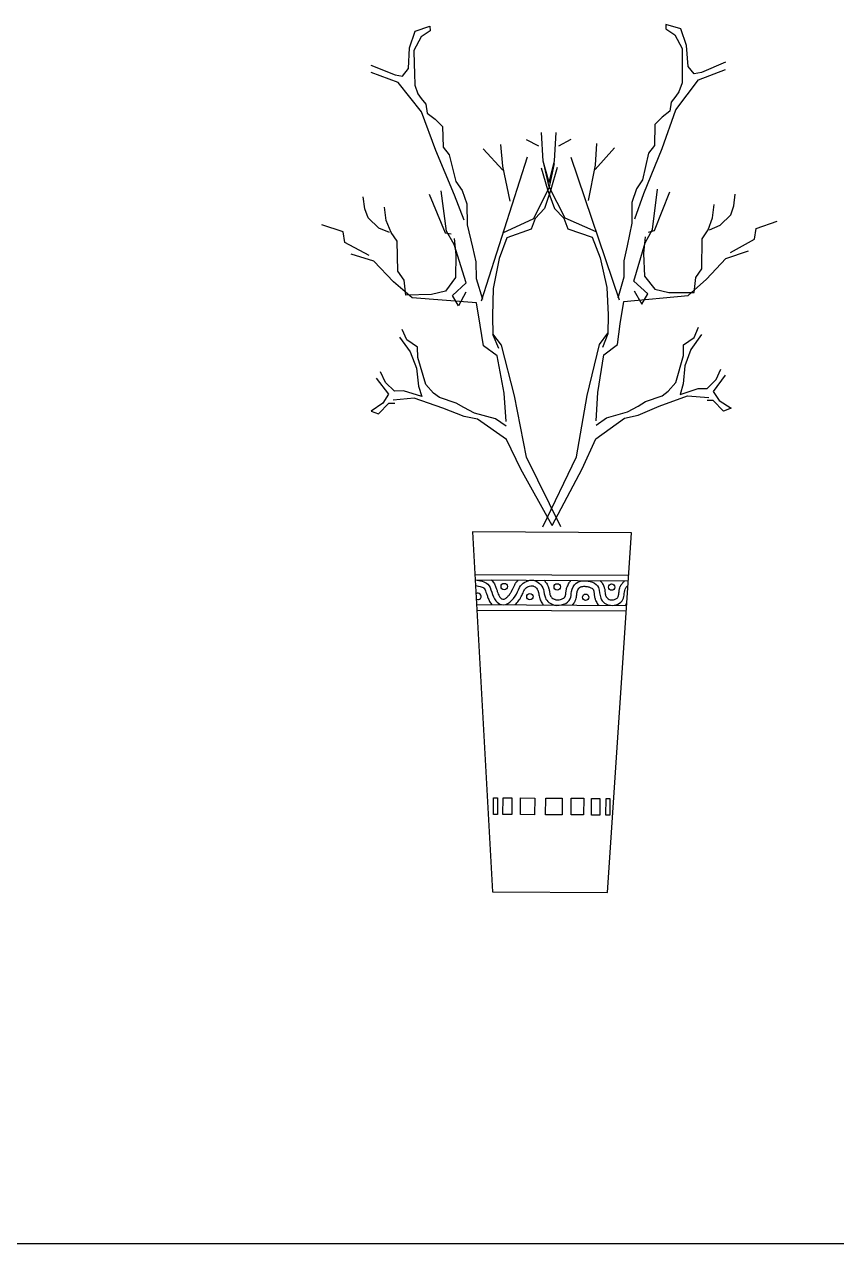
# Model space of a CAD drawing. Header units: millimetres. Extents: x 22565 to 38821, y 15578 to 26720.
# Drawn here: x 24777 to 25514, y 23124 to 24231 of the extents above; entities that cross this region are included whole.
import ezdxf

# ---------------------------------------------------------------- set-up
doc = ezdxf.new("R2010")
doc.units = ezdxf.units.MM
doc.layers.add('www.cad-blocks.net', color=7, linetype='Continuous')

# ---------------------------------------------------------------- blocks, each defined once
blk = doc.blocks.new('A$C2EE254B3')
for p, q in [((84.6, 782.2), (98.1, 786.6)), ((98.1, 786.6), (98.2, 782.5)), ((312.2, 788.3), (312.2, 784.3)), ((325.8, 784.2), (312.2, 788.3)), ((79.5, 767.1), (84.6, 782.2)), ((90.1, 776.9), (83.6, 764.5)), ((98.2, 782.5), (90.1, 776.9)), ((312.2, 784.3), (320.3, 778.8)), ((320.3, 778.8), (327, 766.5)), ((331.1, 769.2), (325.8, 784.2)), ((78.5, 748.1), (79.5, 767.1)), ((83.6, 764.5), (83.9, 752.3)), ((327, 766.5), (327, 754.3)), ((332.4, 750.2), (331.1, 769.2)), ((327, 754.3), (326.9, 746.1)), ((366.4, 754), (344.6, 744.6)), ((44.4, 751.4), (66.4, 742.4)), ((69.3, 735.6), (44.6, 744.6)), ((66.4, 742.4), (73.2, 741.2)), ((73.2, 741.2), (78.5, 748.1)), ((83.9, 752.3), (84, 744.1)), ((84, 744.1), (84.3, 733.2)), ((326.9, 746.1), (326.9, 735.2)), ((337.8, 743.3), (332.4, 750.2)), ((344.6, 744.6), (337.8, 743.3)), ((341.8, 737.9), (366.4, 747.2)), ((90.3, 708.9), (69.3, 735.6)), ((84.3, 733.2), (87.2, 725.1)), ((321.3, 710.8), (341.8, 737.9)), ((326.9, 735.2), (324.1, 727.1)), ((87.2, 725.1), (90, 721.1)), ((90, 721.1), (94.2, 715.8)), ((321.3, 723), (317.2, 717.6)), ((324.1, 727.1), (321.3, 723)), ((103.3, 673.8), (90.3, 708.9)), ((94.2, 715.8), (95.7, 707.6)), ((308.8, 675.5), (321.3, 710.8)), ((315.8, 709.5), (309, 704.1)), ((317.2, 717.6), (315.8, 709.5)), ((95.7, 707.6), (102.7, 702.4)), ((102.7, 702.4), (109.6, 695.7)), ((309, 704.1), (302.1, 697.3)), ((109.6, 695.7), (110, 676.7)), ((201, 664.2), (199.2, 690.1)), ((211.2, 664.3), (212.6, 690.2)), ((302.1, 697.3), (302, 678.3)), ((110, 676.7), (115.6, 670)), ((164.2, 656), (146.5, 675.4)), ((164.1, 659.7), (162.4, 679.4)), ((197, 677.7), (185.8, 683.6)), ((215, 677.9), (226.2, 684)), ((248.2, 656.7), (265.6, 676.3)), ((248.3, 660.4), (249.6, 680.1)), ((292.3, 634.8), (308.8, 675.5)), ((302, 678.3), (296.6, 671.5)), ((120.5, 633.4), (103.3, 673.8)), ((115.6, 670), (121.6, 645.7)), ((186.2, 667.6), (144.6, 537.1)), ((206.4, 644.6), (201, 664.2)), ((206.2, 644.6), (211.2, 664.3)), ((226.1, 667.9), (269.8, 538.1)), ((296.6, 671.5), (291, 647.1)), ((171, 627.8), (164.1, 659.7)), ((198.9, 658.2), (204.9, 638.4)), ((206.2, 640.9), (201.4, 661.9)), ((206.5, 640.9), (211, 662)), ((213.5, 658.3), (207.8, 638.5)), ((241.9, 628.4), (248.3, 660.4)), ((121.6, 645.7), (127.2, 637.6)), ((291, 647.1), (285.5, 638.9)), ((39.1, 620.7), (37.5, 631.6)), ((97.4, 634.2), (111.8, 599.2)), ((113.1, 600.6), (108.2, 637.2)), ((129.2, 610.5), (120.5, 633.4)), ((127.2, 637.6), (131.6, 625.5)), ((192.3, 612.2), (206.5, 640.9)), ((207.8, 638.5), (202, 621.1)), ((204.9, 638.4), (211, 621.1)), ((220.8, 612.4), (206.2, 640.9)), ((285.5, 638.9), (281.3, 626.7)), ((284, 611.7), (292.3, 634.8)), ((300.2, 602.1), (304.5, 638.8)), ((315.4, 636), (301.6, 600.8)), ((373.8, 623.5), (375.3, 634.3)), ((42.1, 612.6), (39.1, 620.7)), ((58.4, 610.3), (56.8, 622.5)), ((131.6, 625.5), (132, 606.4)), ((202, 621.1), (193.6, 612.2)), ((211, 621.1), (219.6, 612.4)), ((281.3, 626.7), (281.2, 607.7)), ((354.7, 612.7), (356.2, 624.9)), ((371.1, 615.3), (373.8, 623.5)), ((51.8, 603.3), (42.1, 612.6)), ((62.8, 599.5), (58.4, 610.3)), ((164.2, 599.2), (192.3, 612.2)), ((193.6, 612.2), (190.1, 602.3)), ((219.6, 612.4), (223.2, 602.6)), ((249.1, 599.9), (220.8, 612.4)), ((350.6, 601.8), (354.7, 612.7)), ((361.5, 605.9), (371.1, 615.3)), ((394.1, 602.9), (413.2, 609.6)), ((19.2, 599.9), (0, 606.2)), ((20.8, 590.4), (19.2, 599.9)), ((61.4, 599.4), (51.8, 603.3)), ((68.4, 591.4), (62.8, 599.5)), ((111.8, 599.2), (117.2, 598)), ((120.2, 588.5), (113.1, 600.6)), ((132, 606.4), (136.6, 586.1)), ((190.1, 602.3), (168, 594.4)), ((223.2, 602.6), (245.4, 595)), ((281.2, 607.7), (277, 587.3)), ((293.4, 589.9), (300.2, 602.1)), ((301.6, 600.8), (296.1, 599.4)), ((345.1, 593.7), (350.6, 601.8)), ((351.9, 601.8), (361.5, 605.9)), ((392.7, 593.4), (394.1, 602.9)), ((42.8, 578.6), (20.8, 590.4)), ((69, 564.2), (68.4, 591.4)), ((120, 593.9), (121.7, 579)), ((131, 553.8), (120.2, 588.5)), ((168, 594.4), (161, 575.7)), ((245.4, 595), (252.7, 576.5)), ((277, 587.3), (274.2, 573.7)), ((283.1, 555.1), (293.4, 589.9)), ((293.4, 595.4), (291.9, 580.4)), ((344.9, 566.5), (345.1, 593.7)), ((370.9, 581.3), (392.7, 593.4)), ((47, 573.3), (26.5, 579.6)), ((121.7, 579), (121.4, 558.4)), ((136.6, 586.1), (139.6, 572.6)), ((161, 575.7), (155.5, 548.5)), ((252.7, 576.5), (258.7, 549.3)), ((291.9, 580.4), (292.7, 559.8)), ((349, 557), (366.8, 575.9)), ((366.8, 575.9), (387.2, 582.6)), ((65.1, 554.6), (47, 573.3)), ((139.6, 572.6), (139.9, 557.7)), ((274.2, 573.7), (274.1, 558.8)), ((339.4, 558.4), (344.9, 566.5)), ((81.8, 540), (65.1, 554.6)), ((74.6, 556.2), (69, 564.2)), ((76.3, 542.6), (74.6, 556.2)), ((121.4, 558.4), (112.1, 546.2)), ((118.5, 542.2), (131, 553.8)), ((139.9, 557.7), (145.8, 538.7)), ((274.1, 558.8), (268.6, 539.8)), ((295.8, 543.7), (283.1, 555.1)), ((292.7, 559.8), (302.1, 547.8)), ((332.6, 542.1), (349, 557)), ((338, 544.8), (339.4, 558.4)), ((99.4, 543.2), (76.3, 542.6)), ((112.1, 546.2), (99.4, 543.2)), ((130.7, 545.2), (124.1, 532.8)), ((155.5, 548.5), (154.8, 523.8)), ((258.7, 549.3), (259.8, 524.6)), ((283.6, 546.5), (290.3, 534.2)), ((290.3, 534.2), (295.8, 543.7)), ((302.1, 547.8), (314.9, 544.9)), ((314.9, 544.9), (338, 544.8)), ((140.4, 535.5), (81.8, 540)), ((124.1, 532.8), (118.5, 542.2)), ((143.8, 515.3), (140.4, 535.5)), ((270.9, 516.4), (274, 536.6)), ((274, 536.6), (332.6, 542.1)), ((154.8, 523.8), (155.2, 506.5)), ((259.8, 524.6), (259.7, 507.4)), ((77.2, 501.9), (72.9, 511.3)), ((146.7, 496.6), (143.8, 515.3)), ((268.3, 497.6), (270.9, 516.4)), ((337.8, 504), (341.9, 513.5)), ((70.3, 504.4), (80.1, 491)), ((86.8, 495.3), (77.2, 501.9)), ((163, 497), (155.1, 507.3)), ((155.2, 506.5), (160.4, 494.3)), ((252, 497.7), (259.7, 508.1)), ((259.7, 507.4), (254.7, 495)), ((328.2, 497.3), (337.8, 504)), ((344.6, 506.7), (335, 493.1)), ((80.1, 491), (85.9, 476.2)), ((87.1, 485.8), (86.8, 495.3)), ((159.2, 487.4), (146.7, 496.6)), ((165.4, 453.5), (159.2, 487.4)), ((174.9, 451), (163, 497)), ((240.9, 451.5), (252, 497.7)), ((250.4, 454.2), (256, 488.2)), ((256, 488.2), (268.3, 497.6)), ((321.2, 463.3), (328.2, 487.7)), ((328.2, 487.7), (328.2, 497.3)), ((335, 493.1), (329.5, 478.2)), ((85.9, 476.2), (87.6, 459.9)), ((94.4, 461.4), (87.1, 485.8)), ((329.5, 478.2), (328, 461.9)), ((49.4, 467.2), (60.6, 452.5)), ((57.6, 463.3), (53.3, 472.8)), ((349.8, 457.7), (358, 465.8)), ((366.2, 469.8), (355.2, 455)), ((358, 465.8), (362.1, 475.3)), ((66, 455.4), (57.6, 463.3)), ((74.1, 455.6), (66, 455.4)), ((90.6, 450.5), (74.1, 455.6)), ((87.6, 459.9), (90.6, 450.5)), ((101.4, 453.4), (94.4, 461.4)), ((248.9, 428.4), (250.4, 454.2)), ((308.9, 451.1), (314.4, 455.2)), ((314.4, 455.2), (321.2, 463.3)), ((328, 461.9), (325.2, 452.4)), ((325.2, 452.4), (341.6, 457.8)), ((341.6, 457.8), (349.8, 457.7)), ((355.2, 455), (360.6, 446.8)), ((55.3, 444.3), (44.6, 437.2)), ((51.4, 434.6), (60.8, 444.4)), ((60.6, 452.5), (55.3, 444.3)), ((60.8, 444.4), (66.2, 444.5)), ((83.8, 449), (64.8, 447.2)), ((109.9, 440), (83.8, 449)), ((106.9, 449.5), (101.4, 453.4)), ((122, 444.4), (106.9, 449.5)), ((128.9, 440.4), (122, 444.4)), ((167.3, 427.7), (165.4, 453.5)), ((185.7, 395.5), (174.9, 451)), ((231, 395.8), (240.9, 451.5)), ((287.1, 441.7), (293.9, 445.8)), ((293.9, 445.8), (308.9, 451.1)), ((306.1, 441.6), (332, 451)), ((332, 451), (351.1, 449.5)), ((355.1, 446.8), (349.7, 446.8)), ((364.6, 437.2), (355.1, 446.8)), ((360.6, 446.8), (371.4, 439.9)), ((44.6, 437.2), (51.4, 434.6)), ((129.1, 432.3), (109.9, 440)), ((138.5, 435.2), (128.9, 440.4)), ((141.4, 429.8), (129.1, 432.3)), ((157.7, 430.2), (138.5, 435.2)), ((258.4, 431), (277.5, 436.4)), ((274.8, 430.9), (287, 433.6)), ((277.5, 436.4), (287.1, 441.7)), ((287, 433.6), (306.1, 441.6)), ((371.4, 439.9), (364.6, 437.2)), ((167.7, 411.4), (141.4, 429.8)), ((167.4, 423.6), (157.7, 430.2)), ((248.8, 412.1), (274.8, 430.9)), ((248.9, 424.3), (258.4, 431)), ((180.5, 384.5), (167.7, 411.4)), ((236.4, 384.9), (248.8, 412.1)), ((217, 332.2), (185.7, 395.5)), ((200.7, 332.1), (231, 395.8)), ((208.9, 333.4), (180.5, 384.5)), ((208.9, 333.4), (236.4, 384.9)), ((136.8, 327.6), (154.9, 0.6)), ((281.1, 326.8), (136.8, 327.6)), ((259.2, 0), (281.1, 326.8)), ((138.9, 289), (278.5, 288.1)), ((139.2, 283.9), (278.2, 283.1)), ((140.4, 261.6), (276.7, 260.8)), ((140.7, 256.6), (276.3, 255.8)), ((155.7, 71), (155.8, 86.1)), ((155.8, 86.1), (159.4, 86.1)), ((159.4, 86.1), (159.3, 71)), ((164.3, 71), (164.4, 86.1)), ((164.4, 86.1), (172.3, 86)), ((172.3, 86), (172.3, 70.9)), ((180.3, 70.9), (180.4, 86)), ((180.4, 86), (193.2, 85.9)), ((193.2, 85.9), (193.1, 70.8)), ((203.1, 70.8), (203.2, 85.9)), ((203.2, 85.9), (218.1, 85.8)), ((218.1, 85.8), (218, 70.7)), ((226.2, 70.6), (226.3, 85.7)), ((226.3, 85.7), (237.7, 85.7)), ((237.7, 85.7), (237.6, 70.6)), ((244.7, 70.5), (244.7, 85.6)), ((244.7, 85.6), (252.3, 85.6)), ((252.3, 85.6), (252.2, 70.5)), ((257.8, 70.5), (257.9, 85.5)), ((257.9, 85.5), (261.5, 85.5)), ((261.5, 85.5), (261.4, 70.4)), ((159.3, 71), (155.7, 71)), ((172.3, 70.9), (164.3, 71)), ((193.1, 70.8), (180.3, 70.9)), ((218, 70.7), (203.1, 70.8)), ((237.6, 70.6), (226.2, 70.6)), ((252.2, 70.5), (244.7, 70.5)), ((261.4, 70.4), (257.8, 70.5)), ((154.9, 0.6), (259.2, 0))]:
    blk.add_line(p, q)
for centre in [(165.5, 277.9), (213.6, 277.6), (263, 277.4), (188.8, 268.7), (239.4, 268.2)]:
    blk.add_circle(centre, 2.9)
blk.add_arc((141.7, 269), 2.9, 236.9219, 129.42)
for points, knots in [([(139.2, 283.9), (143.6, 283.3), (154.2, 281.7), (154.2, 266.9), (166.1, 258.3), (176.6, 268.6), (179.7, 280.4), (192.5, 286.6), (202, 277), (201.8, 266.4), (211.9, 258.3), (226.3, 263.3), (226.2, 274.1), (229.8, 281.6), (240, 284.4), (253.2, 279.8), (251.3, 266.2), (262.1, 258.4), (275.7, 264.4), (273.9, 275), (277.1, 278.3), (277.9, 279)], [0, 0, 0, 0, 11.950379, 29.094427, 35.054126, 51.730251, 60.228343, 72.818031, 85.103121, 92.917564, 103.398599, 118.71088, 125.612614, 134.263675, 141.216889, 156.088281, 166.070027, 176.849479, 189.493019, 200.192826, 203.42227, 203.42227, 203.42227, 203.42227]), ([(139.5, 278.9), (139.6, 278.8), (139.7, 278.8), (140.7, 278.7), (141.5, 278.5), (143.2, 278.2), (144, 278), (145.4, 277.5), (145.9, 277.3), (146.5, 277), (146.7, 276.9), (146.9, 276.7), (146.9, 276.7), (147.1, 276.6), (147.1, 276.5), (147.2, 276.4), (147.3, 276.3), (147.5, 276.1), (147.6, 275.9), (148, 275.3), (148.3, 274.7), (148.8, 273.3), (149.1, 272.5), (149.7, 270.6), (150.1, 269.6), (150.8, 267.5), (151.3, 266.4), (152.4, 264.1), (153.1, 263), (154, 261.8), (154.1, 261.6), (154.2, 261.5)], [0.941642, 0.941642, 0.941642, 0.941642, 1.270866, 1.270866, 3.812598, 3.812598, 6.71364, 6.71364, 9.614682, 9.614682, 10.821839, 10.821839, 11.688526, 11.688526, 12.406835, 12.406835, 13.125143, 13.125143, 14.561759, 14.561759, 17.42376, 17.42376, 20.28576, 20.28576, 23.147761, 23.147761, 26.009762, 26.009762, 28.871762, 28.871762, 29.142967, 29.142967, 29.142967, 29.142967]), ([(153.9, 283.9), (154.1, 283.7), (154.2, 283.5), (154.6, 283.1), (154.8, 282.9), (155.4, 282.2), (155.8, 281.7), (156.8, 280.1), (157.3, 279), (158.1, 276.9), (158.5, 275.9), (159.1, 274), (159.4, 273.1), (160, 271.4), (160.3, 270.6), (161, 269.3), (161.3, 268.7), (161.8, 268), (161.9, 267.9), (162.4, 267.4), (162.7, 267.1), (163.3, 266.7), (163.6, 266.5), (163.9, 266.4), (164, 266.3), (164.2, 266.3), (164.3, 266.3), (164.5, 266.3), (164.6, 266.3), (165.1, 266.4), (165.3, 266.4), (165.9, 266.7), (166.3, 266.9), (167.3, 267.5), (168, 268.1), (169.4, 269.5), (170.1, 270.3), (171, 271.6), (171.3, 272), (171.7, 272.7), (171.9, 273), (172.2, 273.5), (172.3, 273.7), (172.5, 274.1), (172.6, 274.3), (172.9, 275), (173.1, 275.5), (173.6, 276.7), (174, 277.5), (174.8, 279.1), (175.2, 280), (176, 281.2), (176.2, 281.5), (177, 282.5), (177.6, 283.1), (178.3, 283.7)], [11.890879, 11.890879, 11.890879, 11.890879, 12.375181, 12.375181, 13.040617, 13.040617, 14.371487, 14.371487, 17.199427, 17.199427, 20.027367, 20.027367, 22.855307, 22.855307, 25.683247, 25.683247, 28.511187, 28.511187, 29.589331, 29.589331, 31.74562, 31.74562, 33.901909, 33.901909, 35.084223, 35.084223, 36.266536, 36.266536, 38.114962, 38.114962, 39.963387, 39.963387, 41.811813, 41.811813, 45.2743, 45.2743, 48.736786, 48.736786, 50.291667, 50.291667, 51.511548, 51.511548, 52.335027, 52.335027, 53.158506, 53.158506, 54.805464, 54.805464, 57.15261, 57.15261, 59.499755, 59.499755, 60.232907, 60.232907, 62.085849, 62.085849, 62.085849, 62.085849]), ([(175.5, 261.4), (175.7, 261.7), (176, 261.9), (177.4, 263.4), (178.4, 264.7), (179.7, 266.6), (180.1, 267.2), (180.6, 268.1), (180.8, 268.4), (181.3, 269.4), (181.6, 270.1), (182.2, 271.3), (182.4, 271.8), (182.9, 273), (183.2, 273.6), (183.7, 274.6), (183.9, 275.1), (184.3, 275.5), (184.4, 275.7), (184.6, 275.9), (184.7, 276), (185.1, 276.4), (185.4, 276.7), (186.2, 277.4), (186.9, 277.7), (188.2, 278.3), (188.9, 278.5), (190, 278.7), (190.4, 278.7), (191, 278.7), (191.2, 278.6), (191.6, 278.6), (191.8, 278.5), (192.5, 278.2), (193, 278), (193.9, 277.3), (194.4, 276.8), (195.2, 275.9), (195.5, 275.3), (196, 274.6), (196.1, 274.3), (196.2, 274), (196.3, 273.8), (196.4, 273.4), (196.5, 273.1), (196.7, 272.4), (196.7, 272), (196.9, 270.9), (197, 270.2), (197.3, 268.6), (197.5, 267.7), (197.9, 266.4), (198.1, 266.1), (198.5, 265.1), (198.8, 264.5), (199.5, 263.4), (199.8, 262.8), (200.5, 261.9), (200.8, 261.6), (201.1, 261.3)], [45.015054, 45.015054, 45.015054, 45.015054, 45.75057, 45.75057, 49.317259, 49.317259, 50.858562, 50.858562, 51.710542, 51.710542, 53.414502, 53.414502, 55.118462, 55.118462, 57.434804, 57.434804, 59.751146, 59.751146, 60.636842, 60.636842, 61.522538, 61.522538, 63.293931, 63.293931, 66.441757, 66.441757, 69.589584, 69.589584, 72.078571, 72.078571, 73.365033, 73.365033, 74.651496, 74.651496, 77.492944, 77.492944, 80.334393, 80.334393, 83.175841, 83.175841, 84.339379, 84.339379, 85.078106, 85.078106, 86.555559, 86.555559, 88.033013, 88.033013, 90.116877, 90.116877, 92.200742, 92.200742, 92.88339, 92.88339, 94.248687, 94.248687, 95.613984, 95.613984, 96.493425, 96.493425, 96.493425, 96.493425]), ([(201.7, 283.6), (202.5, 282.8), (203.2, 281.9), (204.6, 279.7), (205.3, 278.4), (205.8, 276.7), (205.9, 276.4), (206.1, 275.9), (206.2, 275.6), (206.4, 274.8), (206.5, 274.3), (206.7, 273), (206.8, 272.3), (207, 271), (207.1, 270.5), (207.3, 270), (207.4, 269.8), (207.4, 269.6), (207.5, 269.5), (207.5, 269.3), (207.6, 269.3), (207.7, 269), (207.8, 268.9), (208.2, 268.4), (208.5, 268.1), (209.3, 267.3), (210, 266.9), (211.1, 266.4), (211.5, 266.2), (212.1, 266), (212.4, 266), (212.9, 265.9), (213.2, 265.9), (214.1, 265.8), (214.7, 265.8), (216.1, 266), (216.9, 266.2), (218.4, 266.7), (219, 267.1), (219.9, 267.7), (220.2, 267.9), (220.5, 268.3), (220.6, 268.5), (220.7, 268.7), (220.8, 268.7), (220.8, 268.9), (220.9, 269), (221, 269.2), (221, 269.4), (221.1, 269.9), (221.2, 270.4), (221.4, 271.5), (221.4, 272.2), (221.6, 273.3), (221.7, 273.7), (221.8, 274.5), (221.9, 274.8), (222, 275.4), (222.1, 275.7), (222.3, 276.6), (222.5, 277.2), (223.2, 279), (223.8, 280.2), (225, 282.1), (225.5, 282.8), (226.1, 283.4)], [79.646078, 79.646078, 79.646078, 79.646078, 81.94699, 81.94699, 84.984065, 84.984065, 85.616608, 85.616608, 86.24915, 86.24915, 87.514235, 87.514235, 89.620167, 89.620167, 91.726099, 91.726099, 92.699915, 92.699915, 93.289667, 93.289667, 93.87942, 93.87942, 95.058924, 95.058924, 97.417934, 97.417934, 101.038122, 101.038122, 103.000247, 103.000247, 104.171313, 104.171313, 105.34238, 105.34238, 107.684512, 107.684512, 110.890433, 110.890433, 114.096354, 114.096354, 116.414372, 116.414372, 118.048407, 118.048407, 118.668083, 118.668083, 119.626014, 119.626014, 120.583945, 120.583945, 122.48135, 122.48135, 124.378755, 124.378755, 125.407591, 125.407591, 126.104006, 126.104006, 126.800422, 126.800422, 128.193252, 128.193252, 130.978914, 130.978914, 132.775568, 132.775568, 132.775568, 132.775568]), ([(227.5, 261.1), (228.3, 262), (229, 263), (229.8, 264.4), (229.9, 264.7), (230.2, 265.4), (230.3, 265.7), (230.7, 266.9), (230.9, 267.6), (231.1, 269.1), (231.2, 269.7), (231.4, 270.9), (231.4, 271.5), (231.5, 272.2), (231.6, 272.4), (231.6, 272.7), (231.7, 272.9), (231.8, 273.5), (231.9, 273.8), (232.3, 274.8), (232.5, 275.3), (233.1, 276.2), (233.4, 276.6), (233.8, 277), (233.9, 277), (234.1, 277.2), (234.2, 277.3), (234.6, 277.5), (234.9, 277.7), (235.8, 277.9), (236.3, 278), (237.4, 278.2), (238, 278.2), (239.7, 278.1), (240.7, 278), (242.6, 277.5), (243.5, 277.2), (244.7, 276.6), (245.2, 276.3), (245.9, 275.7), (246.1, 275.4), (246.4, 275.1), (246.4, 275), (246.5, 274.9), (246.5, 274.8), (246.6, 274.5), (246.7, 274.3), (246.8, 273.7), (246.9, 273.3), (247, 272.5), (247.1, 272), (247.2, 270.7), (247.3, 269.9), (247.6, 268.1), (247.8, 267.1), (248.3, 265.8), (248.4, 265.5), (248.7, 264.9), (248.8, 264.6), (249.3, 263.7), (249.6, 263.1), (250.4, 262), (250.8, 261.5), (251.3, 261)], [116.043045, 116.043045, 116.043045, 116.043045, 118.372781, 118.372781, 119.034126, 119.034126, 119.695471, 119.695471, 121.436468, 121.436468, 123.177465, 123.177465, 124.918462, 124.918462, 125.67619, 125.67619, 126.433919, 126.433919, 127.949376, 127.949376, 130.693355, 130.693355, 133.437334, 133.437334, 134.387672, 134.387672, 135.338009, 135.338009, 137.701537, 137.701537, 140.065066, 140.065066, 142.428595, 142.428595, 146.033501, 146.033501, 149.638407, 149.638407, 152.241038, 152.241038, 154.84367, 154.84367, 155.666473, 155.666473, 156.499091, 156.499091, 158.063102, 158.063102, 159.627112, 159.627112, 161.191123, 161.191123, 163.352317, 163.352317, 165.513512, 165.513512, 166.142881, 166.142881, 166.772249, 166.772249, 168.030987, 168.030987, 169.392223, 169.392223, 169.392223, 169.392223]), ([(252.4, 283.3), (252.6, 283.1), (252.9, 282.8), (253.9, 281.7), (254.7, 280.7), (255.5, 279.3), (255.6, 279), (255.9, 278.3), (256, 277.9), (256.5, 276.6), (256.7, 275.6), (256.9, 273.8), (257, 273), (257.2, 271.6), (257.3, 270.9), (257.5, 270), (257.6, 269.6), (257.7, 269.2), (257.8, 269.1), (257.9, 268.8), (257.9, 268.7), (258.2, 268.3), (258.3, 268.1), (258.9, 267.4), (259.4, 267), (260.5, 266.4), (261.1, 266.1), (262, 265.9), (262.2, 265.9), (262.9, 265.8), (263.4, 265.8), (264.4, 265.9), (265, 266), (266, 266.3), (266.4, 266.5), (267.3, 266.9), (267.6, 267.2), (268.2, 267.7), (268.5, 267.9), (268.7, 268.3), (268.7, 268.3), (268.8, 268.5), (268.8, 268.5), (268.9, 268.7), (268.9, 268.7), (269, 269), (269.1, 269.2), (269.2, 269.9), (269.3, 270.4), (269.5, 271.7), (269.6, 272.4), (269.8, 273.9), (269.9, 274.8), (270.3, 276.4), (270.5, 277.2), (271, 278.2), (271.1, 278.5), (271.4, 279.1), (271.6, 279.3), (271.9, 279.8), (272, 280), (272.5, 280.6), (272.8, 281), (273.7, 282.1), (274.4, 282.6), (275, 283.2)], [152.653875, 152.653875, 152.653875, 152.653875, 153.351904, 153.351904, 155.713631, 155.713631, 156.412445, 156.412445, 157.11126, 157.11126, 159.313422, 159.313422, 161.515584, 161.515584, 163.717745, 163.717745, 165.569479, 165.569479, 166.485886, 166.485886, 167.402292, 167.402292, 169.235106, 169.235106, 172.44448, 172.44448, 175.653855, 175.653855, 176.870826, 176.870826, 179.197103, 179.197103, 181.52338, 181.52338, 183.849657, 183.849657, 186.175934, 186.175934, 188.502211, 188.502211, 189.234403, 189.234403, 189.836932, 189.836932, 190.439461, 190.439461, 191.644518, 191.644518, 193.70043, 193.70043, 195.756343, 195.756343, 197.812255, 197.812255, 199.378223, 199.378223, 199.978162, 199.978162, 200.462112, 200.462112, 200.946062, 200.946062, 201.913963, 201.913963, 203.861598, 203.861598, 203.861598, 203.861598]), ([(275.5, 260.8), (275.9, 261.2), (276.2, 261.6), (276.6, 262.2), (276.7, 262.3), (276.8, 262.4)], [187.07077, 187.07077, 187.07077, 187.07077, 188.055932, 188.055932, 188.310103, 188.310103, 188.310103, 188.310103])]:
    blk.add_open_spline(points, degree=3, knots=knots)
blk = doc.blocks.new('format')
at = {"layer": 'www.cad-blocks.net', "color": 155, "true_color": 0x546d8e}
blk.add_line((23683.3, 23123.7), (38820.7, 23123.7), dxfattribs=at)

msp = doc.modelspace()

# ---------------------------------------------------------------- block references
msp.add_blockref('A$C2EE254B3', (25046.6, 23442.3))
at = {"layer": 'www.cad-blocks.net'}
msp.add_blockref('format', (0, 0), dxfattribs=at)

doc.saveas('drawing.dxf')
